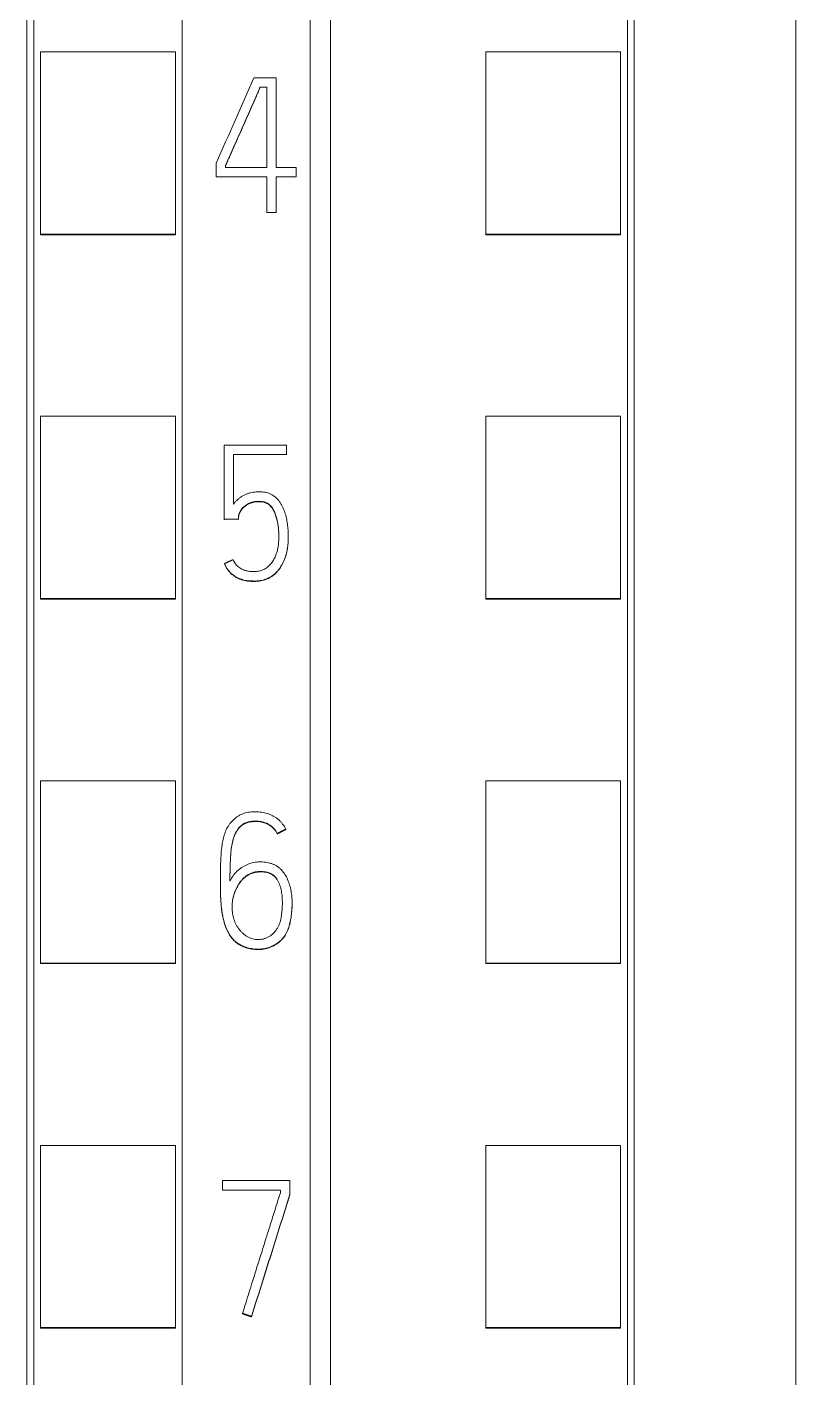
# Model space of a CAD drawing. Header units: millimetres. Extents: x 1359 to 3577, y 1333 to 3557.
# Drawn here: x 2815.47 to 2826.87, y 2942.38 to 2962.39 of the extents above; entities that cross this region are included whole.
import ezdxf

# ---------------------------------------------------------------- set-up
doc = ezdxf.new("R2010")
doc.units = ezdxf.units.MM
doc.layers.add('000-PI-Oprema', color=30, linetype='Continuous', lineweight=5)
doc.layers.add('002-PI-Kabelska kanalica', color=150, linetype='Continuous')

# ---------------------------------------------------------------- blocks, each defined once
blk = doc.blocks.new('S7-1500 DI HF - 6ES7521-1BL00-0AB0')
at = {"layer": '000-PI-Oprema', "color": 0, "linetype": 'ByBlock', "lineweight": 0}
for p, q in [((34.8, 134.681), (34.8, 21.262)), ((30.4, 23.585), (30.4, 132.4)), ((32.6, 67.75), (32.6, 3.795)), ((34.5, 67.75), (34.5, 3.795)), ((30.5, 52.761), (30.5, 55.462)), ((30.5, 55.462), (32.5, 55.462)), ((32.5, 52.761), (32.5, 55.462)), ((33.666, 55.078), (33.996, 55.078)), ((33.996, 55.078), (33.996, 53.747)), ((33.854, 54.94), (33.757, 54.94)), ((33.854, 53.747), (33.854, 54.94)), ((33.105, 53.609), (33.105, 53.814)), ((33.244, 53.783), (33.244, 53.747)), ((33.244, 53.747), (33.854, 53.747)), ((33.996, 53.747), (34.29, 53.747)), ((34.29, 53.747), (34.29, 53.609)), ((33.854, 53.609), (33.105, 53.609)), ((33.854, 53.079), (33.854, 53.609)), ((33.996, 53.609), (33.996, 53.079)), ((34.29, 53.609), (33.996, 53.609)), ((33.996, 53.079), (33.854, 53.079)), ((30.5, 52.75), (30.5, 52.761)), ((30.5, 52.761), (32.5, 52.761)), ((30.5, 52.75), (32.5, 52.75)), ((32.5, 52.75), (32.5, 52.761)), ((30.5, 47.36), (30.5, 50.061)), ((30.5, 50.061), (32.5, 50.061)), ((32.5, 47.36), (32.5, 50.061)), ((33.222, 49.633), (33.222, 48.535)), ((34.145, 49.633), (33.222, 49.633)), ((34.145, 49.495), (34.145, 49.633)), ((33.36, 48.757), (33.36, 49.495)), ((33.36, 49.495), (34.145, 49.495)), ((34.145, 49.495), (34.145, 49.488)), ((33.222, 48.535), (33.222, 48.529)), ((33.222, 48.535), (33.433, 48.535)), ((33.433, 48.535), (33.433, 48.529)), ((34.173, 48.27), (34.173, 48.276)), ((33.227, 47.878), (33.227, 47.871)), ((30.5, 47.35), (30.5, 47.36)), ((30.5, 47.36), (32.5, 47.36)), ((30.5, 47.35), (32.5, 47.35)), ((32.5, 47.35), (32.5, 47.36)), ((30.5, 41.958), (30.5, 44.659)), ((30.5, 44.659), (32.5, 44.659)), ((32.5, 41.958), (32.5, 44.659)), ((34.011, 43.879), (34.011, 43.873)), ((34.139, 43.945), (34.139, 43.939)), ((33.167, 43.139), (33.167, 43.132)), ((34.23, 42.839), (34.23, 42.845)), ((30.5, 41.95), (30.5, 41.958)), ((30.5, 41.958), (32.5, 41.958)), ((30.5, 41.95), (32.5, 41.95)), ((32.5, 41.95), (32.5, 41.958)), ((30.5, 36.556), (30.5, 39.257)), ((30.5, 39.257), (32.5, 39.257)), ((32.5, 36.556), (32.5, 39.257)), ((33.198, 38.593), (33.198, 38.735)), ((33.198, 38.735), (34.197, 38.735)), ((34.197, 38.735), (34.197, 38.532)), ((34.058, 38.593), (33.198, 38.593)), ((34.058, 38.554), (34.058, 38.593)), ((34.197, 38.532), (34.197, 38.526)), ((33.495, 36.767), (33.495, 36.761)), ((33.628, 36.722), (33.628, 36.716)), ((30.5, 36.55), (30.5, 36.556)), ((30.5, 36.556), (32.5, 36.556)), ((30.5, 36.55), (32.5, 36.55)), ((32.5, 36.55), (32.5, 36.556))]:
    blk.add_line(p, q, dxfattribs=at)
for centre, major_axis, ratio, start_param, end_param in [((43.327, 15.143), (441.664, 998.306), 0.022905, 1.540918, 1.542185), ((46.41, 14.774), (315.562, 1005.234), 0.017816, 1.552753, 1.554553), ((46.241, 15.089), (313.38, 998.269), 0.017694, 1.552872, 1.554685)]:
    blk.add_ellipse(centre, major_axis=major_axis, ratio=ratio, start_param=start_param, end_param=end_param, dxfattribs=at)
for points, knots in [([(30.3, 23.299), (30.3, 26.64), (30.3, 34.605), (30.3, 47.245), (30.3, 62.731), (30.3, 77.025), (30.3, 91.235), (30.3, 105.802), (30.3, 119.972), (30.3, 129.542), (30.3, 132.586)], [0, 0, 0, 0, 0.091483, 0.21812, 0.346206, 0.515858, 0.610111, 0.736264, 0.916066, 1, 1, 1, 1]), ([(33.757, 54.94), (33.747, 54.915), (33.736, 54.891), (33.715, 54.843), (33.704, 54.819), (33.672, 54.746), (33.651, 54.698), (33.609, 54.602), (33.588, 54.553), (33.545, 54.457), (33.523, 54.409), (33.48, 54.313), (33.459, 54.265), (33.416, 54.168), (33.395, 54.12), (33.352, 54.024), (33.331, 53.976), (33.298, 53.903), (33.287, 53.879), (33.271, 53.843), (33.266, 53.831), (33.255, 53.807), (33.25, 53.795), (33.244, 53.783)], [0, 0, 0, 0, 0.0625, 0.0625, 0.125, 0.125, 0.25, 0.25, 0.375, 0.375, 0.5, 0.5, 0.625, 0.625, 0.75, 0.75, 0.875, 0.875, 0.9375, 0.9375, 0.96875, 0.96875, 1, 1, 1, 1]), ([(33.244, 53.777), (33.25, 53.789), (33.255, 53.801), (33.266, 53.825), (33.271, 53.837), (33.287, 53.873), (33.298, 53.897), (33.331, 53.969), (33.352, 54.018), (33.395, 54.114), (33.416, 54.162), (33.459, 54.258), (33.48, 54.306), (33.523, 54.403), (33.545, 54.451), (33.588, 54.547), (33.609, 54.596), (33.651, 54.692), (33.672, 54.74), (33.704, 54.813), (33.715, 54.837), (33.736, 54.885), (33.747, 54.909), (33.757, 54.933)], [0, 0, 0, 0, 0.03125, 0.03125, 0.0625, 0.0625, 0.125, 0.125, 0.25, 0.25, 0.375, 0.375, 0.5, 0.5, 0.625, 0.625, 0.75, 0.75, 0.875, 0.875, 0.9375, 0.9375, 1, 1, 1, 1]), ([(33.227, 47.878), (33.24, 47.851), (33.253, 47.826), (33.277, 47.79), (33.286, 47.778), (33.305, 47.756), (33.315, 47.745), (33.336, 47.725), (33.348, 47.716), (33.371, 47.699), (33.383, 47.691), (33.408, 47.676), (33.42, 47.669), (33.447, 47.657), (33.461, 47.652), (33.488, 47.642), (33.502, 47.638), (33.531, 47.631), (33.545, 47.629), (33.574, 47.625), (33.589, 47.623), (33.611, 47.622), (33.618, 47.622), (33.633, 47.621), (33.64, 47.621), (33.662, 47.62), (33.676, 47.619), (33.706, 47.62), (33.72, 47.621), (33.749, 47.625), (33.764, 47.627), (33.793, 47.633), (33.807, 47.637), (33.849, 47.651), (33.876, 47.662), (33.914, 47.684), (33.927, 47.692), (33.95, 47.709), (33.962, 47.719), (33.984, 47.738), (33.994, 47.748), (34.014, 47.77), (34.024, 47.781), (34.051, 47.816), (34.067, 47.841), (34.088, 47.879), (34.094, 47.892), (34.107, 47.919), (34.113, 47.932), (34.129, 47.973), (34.138, 48.001), (34.152, 48.057), (34.158, 48.086), (34.165, 48.129), (34.167, 48.144), (34.169, 48.173), (34.171, 48.188), (34.173, 48.232), (34.173, 48.261), (34.173, 48.319), (34.171, 48.378), (34.165, 48.436), (34.157, 48.493), (34.153, 48.522), (34.143, 48.565), (34.14, 48.58), (34.132, 48.608), (34.128, 48.622), (34.114, 48.664), (34.103, 48.691), (34.084, 48.731), (34.077, 48.744), (34.062, 48.769), (34.054, 48.782), (34.028, 48.817), (34.009, 48.839), (33.965, 48.879), (33.94, 48.895), (33.9, 48.914), (33.887, 48.92), (33.858, 48.929), (33.844, 48.933), (33.815, 48.938), (33.801, 48.94), (33.771, 48.942), (33.756, 48.943), (33.727, 48.942), (33.712, 48.942), (33.683, 48.939), (33.669, 48.938), (33.64, 48.933), (33.625, 48.93), (33.597, 48.923), (33.582, 48.919), (33.554, 48.909), (33.541, 48.904), (33.514, 48.891), (33.501, 48.884), (33.476, 48.869), (33.464, 48.86), (33.44, 48.843), (33.429, 48.833), (33.408, 48.813), (33.397, 48.803), (33.378, 48.781), (33.369, 48.769), (33.36, 48.757)], [0, 0, 0, 0, 0.03125, 0.03125, 0.046875, 0.046875, 0.0625, 0.0625, 0.078125, 0.078125, 0.09375, 0.09375, 0.109375, 0.109375, 0.125, 0.125, 0.140625, 0.140625, 0.15625, 0.15625, 0.171875, 0.171875, 0.179687, 0.179687, 0.1875, 0.1875, 0.203125, 0.203125, 0.21875, 0.21875, 0.234375, 0.234375, 0.25, 0.25, 0.28125, 0.28125, 0.296875, 0.296875, 0.3125, 0.3125, 0.328125, 0.328125, 0.34375, 0.34375, 0.375, 0.375, 0.390625, 0.390625, 0.40625, 0.40625, 0.4375, 0.4375, 0.46875, 0.46875, 0.484375, 0.484375, 0.5, 0.5, 0.53125, 0.53125, 0.5625, 0.59375, 0.59375, 0.625, 0.625, 0.640625, 0.640625, 0.65625, 0.65625, 0.6875, 0.6875, 0.703125, 0.703125, 0.71875, 0.71875, 0.75, 0.75, 0.78125, 0.78125, 0.796875, 0.796875, 0.8125, 0.8125, 0.828125, 0.828125, 0.84375, 0.84375, 0.859375, 0.859375, 0.875, 0.875, 0.890625, 0.890625, 0.90625, 0.90625, 0.921875, 0.921875, 0.9375, 0.9375, 0.953125, 0.953125, 0.96875, 0.96875, 0.984375, 0.984375, 1, 1, 1, 1]), ([(33.433, 48.535), (33.433, 48.558), (33.436, 48.581), (33.445, 48.615), (33.449, 48.626), (33.458, 48.647), (33.464, 48.657), (33.476, 48.676), (33.483, 48.686), (33.498, 48.704), (33.506, 48.712), (33.523, 48.727), (33.532, 48.735), (33.551, 48.748), (33.56, 48.755), (33.58, 48.766), (33.591, 48.771), (33.612, 48.78), (33.623, 48.784), (33.656, 48.794), (33.679, 48.798), (33.713, 48.801), (33.725, 48.801), (33.748, 48.801), (33.76, 48.801), (33.783, 48.799), (33.794, 48.797), (33.811, 48.793), (33.817, 48.792), (33.828, 48.789), (33.833, 48.787), (33.85, 48.781), (33.86, 48.776), (33.88, 48.764), (33.889, 48.757), (33.906, 48.741), (33.914, 48.733), (33.929, 48.715), (33.936, 48.705), (33.954, 48.676), (33.965, 48.655), (33.982, 48.613), (33.99, 48.591), (34.01, 48.524), (34.019, 48.479), (34.027, 48.411), (34.029, 48.388), (34.032, 48.342), (34.033, 48.319), (34.034, 48.25), (34.032, 48.204), (34.024, 48.136), (34.02, 48.114), (34.013, 48.08), (34.01, 48.069), (34.004, 48.046), (34, 48.035), (33.989, 48.002), (33.98, 47.981), (33.965, 47.95), (33.959, 47.94), (33.947, 47.92), (33.941, 47.91), (33.921, 47.882), (33.906, 47.864), (33.881, 47.84), (33.873, 47.832), (33.854, 47.818), (33.845, 47.811), (33.825, 47.799), (33.815, 47.793), (33.794, 47.784), (33.783, 47.779), (33.749, 47.769), (33.727, 47.765), (33.692, 47.762), (33.68, 47.761), (33.657, 47.761), (33.645, 47.761), (33.611, 47.762), (33.588, 47.764), (33.554, 47.771), (33.543, 47.774), (33.521, 47.781), (33.51, 47.786), (33.478, 47.8), (33.458, 47.812), (33.43, 47.834), (33.421, 47.841), (33.405, 47.858), (33.39, 47.875), (33.377, 47.895), (33.365, 47.915), (33.36, 47.925), (33.355, 47.936)], [0, 0, 0, 0, 0.03125, 0.03125, 0.046875, 0.046875, 0.0625, 0.0625, 0.078125, 0.078125, 0.09375, 0.09375, 0.109375, 0.109375, 0.125, 0.125, 0.140625, 0.140625, 0.15625, 0.15625, 0.1875, 0.1875, 0.203125, 0.203125, 0.21875, 0.21875, 0.234375, 0.234375, 0.242187, 0.242187, 0.25, 0.25, 0.265625, 0.265625, 0.28125, 0.28125, 0.296875, 0.296875, 0.3125, 0.3125, 0.34375, 0.34375, 0.375, 0.375, 0.4375, 0.4375, 0.46875, 0.46875, 0.5, 0.5, 0.5625, 0.5625, 0.59375, 0.59375, 0.609375, 0.609375, 0.625, 0.625, 0.65625, 0.65625, 0.671875, 0.671875, 0.6875, 0.6875, 0.71875, 0.71875, 0.734375, 0.734375, 0.75, 0.75, 0.765625, 0.765625, 0.78125, 0.78125, 0.8125, 0.8125, 0.828125, 0.828125, 0.84375, 0.84375, 0.875, 0.875, 0.890625, 0.890625, 0.90625, 0.90625, 0.9375, 0.9375, 0.953125, 0.953125, 0.96875, 0.984375, 0.984375, 1, 1, 1, 1]), ([(34.034, 48.271), (34.034, 48.277), (34.034, 48.283), (34.033, 48.312), (34.032, 48.335), (34.029, 48.381), (34.027, 48.403), (34.022, 48.449), (34.018, 48.472), (34.009, 48.517), (34.003, 48.54), (33.993, 48.573), (33.99, 48.584), (33.982, 48.606), (33.978, 48.617), (33.965, 48.649), (33.955, 48.669), (33.936, 48.698), (33.929, 48.708), (33.915, 48.726), (33.907, 48.735), (33.89, 48.75), (33.881, 48.757), (33.861, 48.769), (33.85, 48.774), (33.828, 48.782), (33.817, 48.786), (33.794, 48.791), (33.783, 48.792), (33.76, 48.794), (33.749, 48.795), (33.726, 48.795), (33.714, 48.795), (33.691, 48.793), (33.679, 48.791), (33.657, 48.787), (33.634, 48.782), (33.613, 48.774), (33.591, 48.765), (33.581, 48.76), (33.551, 48.743), (33.532, 48.73), (33.506, 48.706), (33.498, 48.698), (33.483, 48.68), (33.476, 48.671), (33.464, 48.651), (33.459, 48.641), (33.449, 48.62), (33.445, 48.609), (33.439, 48.586), (33.437, 48.575), (33.434, 48.552), (33.433, 48.54), (33.433, 48.529)], [0, 0, 0, 0, 0.015899, 0.015899, 0.077406, 0.077406, 0.138912, 0.138912, 0.200418, 0.200418, 0.261925, 0.261925, 0.292678, 0.292678, 0.323431, 0.323431, 0.384937, 0.384937, 0.41569, 0.41569, 0.446443, 0.446443, 0.477197, 0.477197, 0.50795, 0.50795, 0.538703, 0.538703, 0.569456, 0.569456, 0.600209, 0.600209, 0.630962, 0.630962, 0.661715, 0.661715, 0.692469, 0.723222, 0.723222, 0.753975, 0.753975, 0.815481, 0.815481, 0.846234, 0.846234, 0.876987, 0.876987, 0.907741, 0.907741, 0.938494, 0.938494, 0.969247, 0.969247, 1, 1, 1, 1]), ([(34.173, 48.27), (34.173, 48.248), (34.173, 48.227), (34.17, 48.176), (34.168, 48.147), (34.162, 48.104), (34.16, 48.09), (34.154, 48.061), (34.151, 48.046), (34.14, 48.004), (34.132, 47.976), (34.111, 47.921), (34.099, 47.894), (34.071, 47.842), (34.056, 47.817), (34.029, 47.782), (34.02, 47.77), (34.001, 47.749), (33.99, 47.738), (33.958, 47.708), (33.934, 47.69), (33.896, 47.668), (33.883, 47.661), (33.857, 47.649), (33.843, 47.643), (33.801, 47.629), (33.773, 47.622), (33.729, 47.616), (33.714, 47.615), (33.685, 47.613), (33.67, 47.613), (33.641, 47.614), (33.626, 47.615), (33.597, 47.617), (33.582, 47.618), (33.553, 47.621), (33.538, 47.624), (33.509, 47.63), (33.495, 47.634), (33.467, 47.643), (33.453, 47.648), (33.426, 47.66), (33.413, 47.667), (33.388, 47.682), (33.375, 47.69), (33.351, 47.707), (33.34, 47.716), (33.318, 47.736), (33.308, 47.747), (33.288, 47.769), (33.279, 47.781), (33.254, 47.818), (33.24, 47.844), (33.227, 47.871)], [0, 0, 0, 0, 0.044434, 0.044434, 0.104157, 0.104157, 0.134018, 0.134018, 0.16388, 0.16388, 0.223602, 0.223602, 0.283325, 0.283325, 0.343048, 0.343048, 0.37291, 0.37291, 0.402771, 0.402771, 0.462494, 0.462494, 0.492355, 0.492355, 0.522217, 0.522217, 0.58194, 0.58194, 0.611801, 0.611801, 0.641663, 0.641663, 0.671524, 0.671524, 0.701386, 0.701386, 0.731247, 0.731247, 0.761108, 0.761108, 0.79097, 0.79097, 0.820831, 0.820831, 0.850693, 0.850693, 0.880554, 0.880554, 0.910416, 0.910416, 0.940277, 0.940277, 1, 1, 1, 1]), ([(34.139, 43.945), (34.124, 43.971), (34.108, 43.995), (34.081, 44.029), (34.072, 44.04), (34.052, 44.061), (34.042, 44.072), (34.01, 44.101), (33.986, 44.118), (33.949, 44.139), (33.936, 44.146), (33.91, 44.158), (33.896, 44.163), (33.855, 44.178), (33.827, 44.185), (33.785, 44.193), (33.771, 44.195), (33.742, 44.198), (33.727, 44.199), (33.684, 44.202), (33.655, 44.202), (33.612, 44.198), (33.598, 44.196), (33.569, 44.191), (33.555, 44.188), (33.513, 44.177), (33.486, 44.166), (33.447, 44.147), (33.435, 44.139), (33.41, 44.123), (33.399, 44.115), (33.365, 44.088), (33.344, 44.068), (33.315, 44.035), (33.306, 44.023), (33.29, 44), (33.282, 43.987), (33.26, 43.95), (33.248, 43.924), (33.228, 43.869), (33.22, 43.841), (33.206, 43.786), (33.2, 43.758), (33.191, 43.701), (33.188, 43.673), (33.179, 43.587), (33.175, 43.53), (33.17, 43.415), (33.169, 43.357), (33.167, 43.184), (33.166, 43.069), (33.171, 42.926), (33.173, 42.897), (33.177, 42.84), (33.179, 42.811), (33.188, 42.726), (33.197, 42.669), (33.214, 42.598), (33.218, 42.584), (33.226, 42.556), (33.23, 42.543), (33.244, 42.502), (33.254, 42.475), (33.273, 42.435), (33.279, 42.422), (33.293, 42.397), (33.301, 42.384), (33.325, 42.348), (33.342, 42.325), (33.373, 42.294), (33.383, 42.284), (33.406, 42.265), (33.418, 42.257), (33.454, 42.233), (33.48, 42.219), (33.52, 42.202), (33.534, 42.197), (33.561, 42.188), (33.575, 42.184), (33.617, 42.174), (33.646, 42.169), (33.689, 42.165), (33.704, 42.164), (33.733, 42.164), (33.747, 42.164), (33.791, 42.167), (33.819, 42.172), (33.861, 42.182), (33.875, 42.186), (33.903, 42.195), (33.916, 42.201), (33.956, 42.219), (33.981, 42.233), (34.017, 42.257), (34.029, 42.266), (34.051, 42.285), (34.062, 42.295), (34.093, 42.325), (34.111, 42.348), (34.134, 42.384), (34.141, 42.397), (34.155, 42.423), (34.161, 42.436), (34.177, 42.477), (34.186, 42.504), (34.197, 42.546), (34.2, 42.56), (34.206, 42.589), (34.209, 42.603), (34.216, 42.646), (34.22, 42.675), (34.229, 42.761), (34.232, 42.818), (34.229, 42.904), (34.227, 42.933), (34.221, 42.991), (34.216, 43.019), (34.204, 43.077), (34.196, 43.105), (34.178, 43.161), (34.168, 43.188), (34.143, 43.241), (34.128, 43.267), (34.095, 43.314), (34.077, 43.337), (34.044, 43.367), (34.033, 43.376), (34.009, 43.393), (33.997, 43.401), (33.971, 43.414), (33.957, 43.42), (33.93, 43.431), (33.916, 43.435), (33.873, 43.447), (33.845, 43.452), (33.801, 43.456), (33.786, 43.457), (33.757, 43.457), (33.742, 43.457), (33.698, 43.455), (33.669, 43.451), (33.626, 43.441), (33.612, 43.437), (33.584, 43.427), (33.571, 43.422), (33.531, 43.404), (33.506, 43.39), (33.469, 43.365), (33.458, 43.356), (33.435, 43.338), (33.424, 43.328), (33.392, 43.298), (33.373, 43.276), (33.338, 43.228), (33.323, 43.203), (33.309, 43.177)], [0, 0, 0, 0, 0.015625, 0.015625, 0.023438, 0.023438, 0.03125, 0.03125, 0.046875, 0.046875, 0.054688, 0.054688, 0.0625, 0.0625, 0.078125, 0.078125, 0.085938, 0.085938, 0.09375, 0.09375, 0.109375, 0.109375, 0.117188, 0.117188, 0.125, 0.125, 0.140625, 0.140625, 0.148438, 0.148438, 0.15625, 0.15625, 0.171875, 0.171875, 0.179688, 0.179688, 0.1875, 0.1875, 0.203125, 0.203125, 0.21875, 0.21875, 0.234375, 0.234375, 0.25, 0.25, 0.28125, 0.28125, 0.3125, 0.3125, 0.375, 0.375, 0.390625, 0.390625, 0.40625, 0.40625, 0.4375, 0.4375, 0.445313, 0.445313, 0.453125, 0.453125, 0.46875, 0.46875, 0.476563, 0.476563, 0.484375, 0.484375, 0.5, 0.5, 0.507813, 0.507813, 0.515625, 0.515625, 0.53125, 0.53125, 0.539063, 0.539063, 0.546875, 0.546875, 0.5625, 0.5625, 0.570313, 0.570313, 0.578125, 0.578125, 0.59375, 0.59375, 0.601563, 0.601563, 0.609375, 0.609375, 0.625, 0.625, 0.632813, 0.632813, 0.640625, 0.640625, 0.65625, 0.65625, 0.664063, 0.664063, 0.671875, 0.671875, 0.6875, 0.6875, 0.695313, 0.695313, 0.703125, 0.703125, 0.71875, 0.71875, 0.75, 0.75, 0.765625, 0.765625, 0.78125, 0.78125, 0.796875, 0.796875, 0.8125, 0.8125, 0.828125, 0.828125, 0.84375, 0.84375, 0.851563, 0.851563, 0.859375, 0.859375, 0.867188, 0.867188, 0.875, 0.875, 0.890625, 0.890625, 0.898438, 0.898438, 0.90625, 0.90625, 0.921875, 0.921875, 0.929688, 0.929688, 0.9375, 0.9375, 0.953125, 0.953125, 0.960938, 0.960938, 0.96875, 0.96875, 0.984375, 0.984375, 1, 1, 1, 1]), ([(33.309, 43.177), (33.309, 43.238), (33.31, 43.299), (33.312, 43.391), (33.313, 43.421), (33.315, 43.482), (33.316, 43.512), (33.32, 43.573), (33.323, 43.604), (33.329, 43.664), (33.334, 43.694), (33.343, 43.74), (33.346, 43.755), (33.354, 43.785), (33.358, 43.8), (33.372, 43.844), (33.383, 43.873), (33.402, 43.907), (33.406, 43.913), (33.414, 43.926), (33.418, 43.933), (33.432, 43.952), (33.442, 43.964), (33.458, 43.981), (33.463, 43.986), (33.475, 43.996), (33.481, 44.001), (33.5, 44.015), (33.513, 44.023), (33.534, 44.033), (33.541, 44.036), (33.556, 44.042), (33.563, 44.044), (33.586, 44.051), (33.601, 44.054), (33.631, 44.059), (33.647, 44.06), (33.677, 44.062), (33.693, 44.062), (33.724, 44.061), (33.74, 44.06), (33.77, 44.056), (33.793, 44.051), (33.815, 44.045), (33.83, 44.04), (33.837, 44.037), (33.859, 44.028), (33.872, 44.021), (33.899, 44.006), (33.912, 43.997), (33.93, 43.982), (33.936, 43.977), (33.948, 43.967), (33.953, 43.961), (33.969, 43.944), (33.979, 43.932), (33.996, 43.906), (34.004, 43.893), (34.011, 43.879)], [0, 0, 0, 0, 0.125, 0.125, 0.1875, 0.1875, 0.25, 0.25, 0.3125, 0.3125, 0.375, 0.375, 0.40625, 0.40625, 0.4375, 0.4375, 0.5, 0.5, 0.515625, 0.515625, 0.53125, 0.53125, 0.5625, 0.5625, 0.578125, 0.578125, 0.59375, 0.59375, 0.625, 0.625, 0.640625, 0.640625, 0.65625, 0.65625, 0.6875, 0.6875, 0.71875, 0.71875, 0.75, 0.75, 0.78125, 0.78125, 0.8125, 0.828125, 0.828125, 0.84375, 0.84375, 0.875, 0.875, 0.90625, 0.90625, 0.921875, 0.921875, 0.9375, 0.9375, 0.96875, 0.96875, 1, 1, 1, 1]), ([(34.011, 43.873), (33.997, 43.901), (33.98, 43.926), (33.954, 43.954), (33.949, 43.96), (33.937, 43.97), (33.931, 43.975), (33.913, 43.99), (33.888, 44.007), (33.86, 44.021), (33.831, 44.033), (33.817, 44.038), (33.787, 44.046), (33.772, 44.049), (33.741, 44.054), (33.725, 44.055), (33.679, 44.057), (33.648, 44.055), (33.603, 44.048), (33.588, 44.045), (33.558, 44.036), (33.543, 44.031), (33.522, 44.021), (33.515, 44.018), (33.502, 44.01), (33.495, 44.005), (33.476, 43.992), (33.459, 43.977), (33.443, 43.959), (33.433, 43.947), (33.429, 43.941), (33.415, 43.922), (33.407, 43.909), (33.392, 43.882), (33.385, 43.868), (33.373, 43.84), (33.368, 43.825), (33.354, 43.781), (33.347, 43.751), (33.334, 43.691), (33.33, 43.661), (33.323, 43.6), (33.32, 43.57), (33.317, 43.509), (33.315, 43.478), (33.313, 43.416), (33.312, 43.386), (33.31, 43.294), (33.309, 43.232), (33.309, 43.171)], [0, 0, 0, 0, 0.0625, 0.0625, 0.078125, 0.078125, 0.09375, 0.09375, 0.125, 0.15625, 0.15625, 0.1875, 0.1875, 0.21875, 0.21875, 0.25, 0.25, 0.3125, 0.3125, 0.34375, 0.34375, 0.375, 0.375, 0.390625, 0.390625, 0.40625, 0.40625, 0.4375, 0.453125, 0.453125, 0.46875, 0.46875, 0.5, 0.5, 0.53125, 0.53125, 0.5625, 0.5625, 0.625, 0.625, 0.6875, 0.6875, 0.75, 0.75, 0.8125, 0.8125, 0.875, 0.875, 1, 1, 1, 1]), ([(33.582, 43.271), (33.608, 43.286), (33.635, 43.296), (33.678, 43.307), (33.692, 43.31), (33.722, 43.314), (33.751, 43.316), (33.78, 43.316), (33.81, 43.314), (33.825, 43.312), (33.854, 43.307), (33.868, 43.304), (33.896, 43.295), (33.91, 43.289), (33.935, 43.274), (33.947, 43.266), (33.969, 43.247), (33.98, 43.236), (33.998, 43.213), (34.006, 43.201), (34.021, 43.176), (34.028, 43.162), (34.046, 43.122), (34.055, 43.094), (34.066, 43.052), (34.069, 43.038), (34.074, 43.009), (34.077, 42.994), (34.082, 42.95), (34.084, 42.921), (34.086, 42.863), (34.086, 42.834), (34.084, 42.747), (34.079, 42.689), (34.062, 42.602), (34.054, 42.574), (34.039, 42.532), (34.034, 42.519), (34.021, 42.492), (34.014, 42.479), (33.991, 42.442), (33.973, 42.419), (33.946, 42.393), (33.941, 42.388), (33.93, 42.379), (33.924, 42.374), (33.907, 42.361), (33.894, 42.353), (33.869, 42.339), (33.856, 42.333), (33.828, 42.322), (33.8, 42.314), (33.771, 42.309), (33.741, 42.307), (33.726, 42.306), (33.697, 42.308), (33.682, 42.309), (33.654, 42.315), (33.639, 42.319), (33.597, 42.333), (33.571, 42.347), (33.534, 42.371), (33.523, 42.38), (33.5, 42.399), (33.479, 42.419), (33.46, 42.441), (33.441, 42.464), (33.433, 42.476), (33.408, 42.513), (33.395, 42.539), (33.378, 42.58), (33.373, 42.593), (33.364, 42.622), (33.36, 42.636), (33.35, 42.679), (33.345, 42.707), (33.342, 42.751), (33.341, 42.766), (33.341, 42.795), (33.341, 42.81), (33.343, 42.854), (33.347, 42.883), (33.357, 42.94), (33.365, 42.968), (33.379, 43.01), (33.384, 43.024), (33.396, 43.051), (33.402, 43.064), (33.422, 43.103), (33.437, 43.128), (33.463, 43.163), (33.472, 43.175), (33.491, 43.197), (33.501, 43.208), (33.533, 43.238), (33.556, 43.256), (33.582, 43.271)], [0, 0, 0, 0, 0.03125, 0.03125, 0.046875, 0.046875, 0.0625, 0.078125, 0.078125, 0.09375, 0.09375, 0.109375, 0.109375, 0.125, 0.125, 0.140625, 0.140625, 0.15625, 0.15625, 0.171875, 0.171875, 0.1875, 0.1875, 0.21875, 0.21875, 0.234375, 0.234375, 0.25, 0.25, 0.28125, 0.28125, 0.3125, 0.3125, 0.375, 0.375, 0.40625, 0.40625, 0.421875, 0.421875, 0.4375, 0.4375, 0.46875, 0.46875, 0.476563, 0.476563, 0.484375, 0.484375, 0.5, 0.5, 0.515625, 0.515625, 0.53125, 0.546875, 0.546875, 0.5625, 0.5625, 0.578125, 0.578125, 0.59375, 0.59375, 0.625, 0.625, 0.640625, 0.640625, 0.65625, 0.671875, 0.671875, 0.6875, 0.6875, 0.71875, 0.71875, 0.734375, 0.734375, 0.75, 0.75, 0.78125, 0.78125, 0.796875, 0.796875, 0.8125, 0.8125, 0.84375, 0.84375, 0.875, 0.875, 0.890625, 0.890625, 0.90625, 0.90625, 0.9375, 0.9375, 0.953125, 0.953125, 0.96875, 0.96875, 1, 1, 1, 1]), ([(33.582, 43.265), (33.556, 43.25), (33.533, 43.232), (33.501, 43.202), (33.491, 43.191), (33.472, 43.169), (33.463, 43.157), (33.437, 43.122), (33.422, 43.097), (33.402, 43.058), (33.396, 43.045), (33.384, 43.017), (33.379, 43.004), (33.365, 42.962), (33.357, 42.934), (33.349, 42.891), (33.347, 42.876), (33.344, 42.847), (33.342, 42.833), (33.341, 42.807), (33.341, 42.796), (33.341, 42.786)], [0, 0, 0, 0, 0.157109, 0.157109, 0.235664, 0.235664, 0.314218, 0.314218, 0.471328, 0.471328, 0.549882, 0.549882, 0.628437, 0.628437, 0.785546, 0.785546, 0.864101, 0.864101, 0.942655, 0.942655, 1, 1, 1, 1]), ([(34.003, 43.199), (33.998, 43.206), (33.993, 43.213), (33.979, 43.231), (33.968, 43.241), (33.952, 43.256), (33.946, 43.26), (33.934, 43.269), (33.928, 43.273), (33.908, 43.283), (33.895, 43.289), (33.867, 43.298), (33.853, 43.301), (33.824, 43.306), (33.809, 43.308), (33.78, 43.31), (33.765, 43.31), (33.721, 43.308), (33.692, 43.304), (33.65, 43.294), (33.635, 43.289), (33.615, 43.281), (33.608, 43.278), (33.595, 43.272), (33.588, 43.268), (33.582, 43.265)], [0, 0, 0, 0, 0.053658, 0.053658, 0.148292, 0.148292, 0.195609, 0.195609, 0.242926, 0.242926, 0.33756, 0.33756, 0.432195, 0.432195, 0.526829, 0.526829, 0.621463, 0.621463, 0.810732, 0.810732, 0.905366, 0.905366, 0.952683, 0.952683, 1, 1, 1, 1]), ([(34.23, 42.839), (34.23, 42.793), (34.228, 42.747), (34.22, 42.672), (34.216, 42.643), (34.209, 42.601), (34.207, 42.586), (34.201, 42.558), (34.198, 42.543), (34.187, 42.501), (34.178, 42.473), (34.162, 42.433), (34.156, 42.42), (34.143, 42.394), (34.136, 42.381), (34.112, 42.344), (34.094, 42.321), (34.064, 42.291), (34.054, 42.281), (34.031, 42.262), (34.02, 42.253), (33.984, 42.228), (33.958, 42.214), (33.919, 42.196), (33.905, 42.19), (33.878, 42.181), (33.864, 42.176), (33.822, 42.166), (33.793, 42.161), (33.749, 42.158), (33.735, 42.158), (33.706, 42.158), (33.691, 42.159), (33.648, 42.162), (33.619, 42.167), (33.577, 42.177), (33.563, 42.181), (33.535, 42.19), (33.521, 42.195), (33.482, 42.212), (33.456, 42.225), (33.426, 42.245), (33.42, 42.249), (33.408, 42.258), (33.402, 42.262), (33.385, 42.276), (33.374, 42.286), (33.344, 42.317), (33.326, 42.339), (33.302, 42.376), (33.295, 42.388), (33.28, 42.414), (33.274, 42.427), (33.255, 42.466), (33.245, 42.493), (33.226, 42.548), (33.218, 42.575), (33.205, 42.632), (33.199, 42.66), (33.189, 42.717), (33.182, 42.774), (33.177, 42.832), (33.173, 42.889), (33.172, 42.918), (33.168, 43.009), (33.167, 43.07), (33.167, 43.132)], [0, 0, 0, 0, 0.061997, 0.061997, 0.100843, 0.100843, 0.120266, 0.120266, 0.139688, 0.139688, 0.178534, 0.178534, 0.197957, 0.197957, 0.217379, 0.217379, 0.256225, 0.256225, 0.275648, 0.275648, 0.295071, 0.295071, 0.333916, 0.333916, 0.353339, 0.353339, 0.372762, 0.372762, 0.411607, 0.411607, 0.43103, 0.43103, 0.450453, 0.450453, 0.489298, 0.489298, 0.508721, 0.508721, 0.528144, 0.528144, 0.566989, 0.566989, 0.5767, 0.5767, 0.586412, 0.586412, 0.605835, 0.605835, 0.64468, 0.64468, 0.664103, 0.664103, 0.683526, 0.683526, 0.722371, 0.722371, 0.761217, 0.761217, 0.800062, 0.800062, 0.838908, 0.877753, 0.877753, 0.916599, 0.916599, 1, 1, 1, 1]), ([(33.495, 36.767), (33.542, 36.916), (33.589, 37.065), (33.659, 37.288), (33.682, 37.363), (33.728, 37.512), (33.752, 37.586), (33.787, 37.698), (33.799, 37.735), (33.822, 37.81), (33.834, 37.847), (33.869, 37.959), (33.892, 38.033), (33.939, 38.182), (33.962, 38.257), (33.998, 38.369), (34.009, 38.406), (34.027, 38.462), (34.033, 38.48), (34.042, 38.508), (34.045, 38.517), (34.051, 38.536), (34.055, 38.545), (34.058, 38.554)], [0, 0, 0, 0, 0.25, 0.25, 0.375, 0.375, 0.5, 0.5, 0.5625, 0.5625, 0.625, 0.625, 0.75, 0.75, 0.875, 0.875, 0.9375, 0.9375, 0.96875, 0.96875, 0.984375, 0.984375, 1, 1, 1, 1])]:
    blk.add_open_spline(points, degree=3, knots=knots, dxfattribs=at)
for points, weights in [([(33.355, 47.936), (33.291, 47.907), (33.227, 47.878)], [0.50000004484, 0.49999995516, 0.50000004484]), ([(34.011, 43.879), (34.075, 43.912), (34.139, 43.945)], [0.500000005829, 0.499999994171, 0.500000005829]), ([(34.139, 43.939), (34.075, 43.906), (34.011, 43.873)], [0.49999999703, 0.50000000297, 0.49999999703]), ([(33.628, 36.722), (33.562, 36.745), (33.495, 36.767)], [0.499999995596, 0.500000004404, 0.499999995596]), ([(33.495, 36.761), (33.562, 36.738), (33.628, 36.716)], [0.499999557784, 0.500000442216, 0.499999557784])]:
    blk.add_rational_spline(points, weights, degree=2, dxfattribs=at)
blk = doc.blocks.new('S7-1500 AI HS - 6ES7531-7NF10-0AB0')
at = {"layer": '000-PI-Oprema', "color": 0, "linetype": 'ByBlock', "lineweight": 0}
for p, q in [((0, 134.681), (0, 21.262)), ((4.4, 132.4), (4.4, 23.585)), ((2.3, 52.761), (2.3, 55.462)), ((4.3, 55.462), (2.3, 55.462)), ((4.3, 52.761), (4.3, 55.462)), ((2.3, 52.75), (2.3, 52.761)), ((4.3, 52.761), (2.3, 52.761)), ((4.3, 52.75), (2.3, 52.75)), ((4.3, 52.75), (4.3, 52.761)), ((2.3, 47.36), (2.3, 50.061)), ((4.3, 50.061), (2.3, 50.061)), ((4.3, 47.36), (4.3, 50.061)), ((2.3, 47.35), (2.3, 47.36)), ((4.3, 47.36), (2.3, 47.36)), ((4.3, 47.35), (2.3, 47.35)), ((4.3, 47.35), (4.3, 47.36)), ((2.3, 41.958), (2.3, 44.659)), ((4.3, 44.659), (2.3, 44.659)), ((4.3, 41.958), (4.3, 44.659)), ((2.3, 41.95), (2.3, 41.958)), ((4.3, 41.958), (2.3, 41.958)), ((4.3, 41.95), (2.3, 41.95)), ((4.3, 41.95), (4.3, 41.958)), ((2.3, 36.556), (2.3, 39.257)), ((4.3, 39.257), (2.3, 39.257)), ((4.3, 36.556), (4.3, 39.257)), ((4.3, 36.556), (2.3, 36.556)), ((2.3, 36.55), (2.3, 36.556)), ((4.3, 36.55), (2.3, 36.55)), ((4.3, 36.55), (4.3, 36.556))]:
    blk.add_line(p, q, dxfattribs=at)
for points, knots in [([(4.5, 132.586), (4.5, 129.542), (4.5, 119.972), (4.5, 105.802), (4.5, 91.235), (4.5, 77.025), (4.5, 62.731), (4.5, 47.245), (4.5, 34.605), (4.5, 26.64), (4.5, 23.299)], [0, 0, 0, 0, 0.083934, 0.263736, 0.389889, 0.484142, 0.653794, 0.78188, 0.908517, 1, 1, 1, 1]), ([(6.9, 129.52), (6.9, 127.497), (6.9, 118.948), (6.9, 105.802), (6.9, 91.235), (6.9, 77.025), (6.9, 62.731), (6.9, 47.245), (6.9, 34.486), (6.9, 25.605), (6.9, 21.348), (6.9, 20.55)], [0, 0, 0, 0, 0.055935, 0.236292, 0.362833, 0.457376, 0.627551, 0.756032, 0.883059, 0.978086, 1, 1, 1, 1])]:
    blk.add_open_spline(points, degree=3, knots=knots, dxfattribs=at)

msp = doc.modelspace()

# ---------------------------------------------------------------- block references
at = {"layer": '002-PI-Kabelska kanalica', "color": 0, "linetype": 'ByBlock', "lineweight": 0}
for name, p in [('S7-1500 DI HF - 6ES7521-1BL00-0AB0', (2785.171, 2906.556)), ('S7-1500 AI HS - 6ES7531-7NF10-0AB0', (2819.971, 2906.556))]:
    msp.add_blockref(name, p, dxfattribs=at)

doc.saveas('drawing.dxf')
